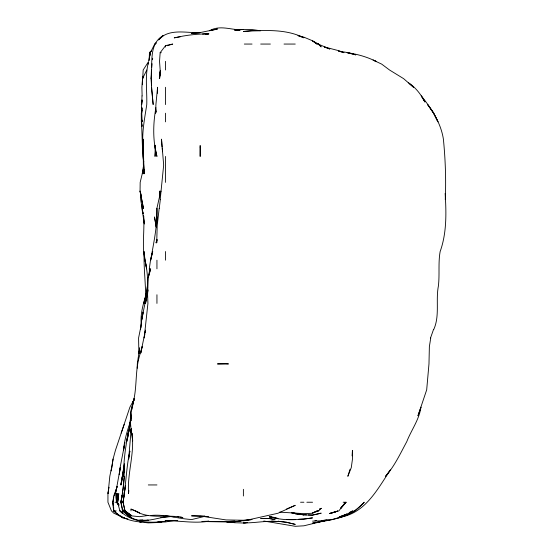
<?xml version="1.0" encoding="UTF-8"?>
<svg xmlns="http://www.w3.org/2000/svg" width="554" height="554" viewBox="0 0 554 554"><rect width="100%" height="100%" fill="white"/><g stroke="black" fill="none" stroke-linecap="round" stroke-linejoin="round"><path stroke-width="0.83" d="M143.119 147.793L143.985 173.727L143.161 139.151L143.361 165.085L144.227 173.727L143.874 169.012M138.881 353.542L138.583 337.982L141.602 323.051M142.156 120.135L142.143 121.859L141.388 104.567L142.08 99.858M157.481 93.335L157.565 87.283L155.909 104.567L155.626 113.217L155.937 109.283M445.277 199.662C446.122 179.482 445.381 159.233 443.394 139.151C440.846 122.753 431.511 108.605 421.275 95.925L424.932 102.012C420.985 94.381 415.555 87.373 408.305 82.629M137.219 368.237L137.309 363.916L139.65 347.857L139.476 349.505M142.33 84.686L142.475 78.633L143.167 76.279M142.039 204.848L141.935 208.311L144.338 224.024M141.99 95.925L141.706 104.567L142.143 100.641M156.727 223.006L156.941 216.953M159.545 197.937L159.774 191.019L159.829 194.475M144.172 251.53C143.534 266.827 145.626 282.048 145.66 297.353M149.158 60.483L149.455 52.699L151.346 51.016M144.282 223.241L143.618 216.953C144.746 231.357 141.699 245.893 144.982 260.179C148.257 274.417 148.957 289.493 143.784 303.405L147.135 290.829M151.443 69.991L151.076 78.633C152.959 64.153 148.112 43.863 163.451 35.414L158.714 39.853M147.766 277.464L147.392 286.113L146.291 294.756M156.74 223.214L156.941 208.311C157.544 225.783 153.624 243.054 150.653 260.179L152.71 251.53L150.529 260.179L149.282 268.822L149.525 271.966M131.201 428.754L131.007 433.076L131.291 429.142M148.292 64.063L148.292 62.055L143.174 69.991L142.703 78.633L143.126 77.061M155.93 110.855L155.833 112.427L155.965 110.855M352.088 455.866L352.441 450.36L352.483 459.01L351.271 467.652L347.843 476.301L350.052 469.224M114.304 495.948L114.456 493.586M167.169 45.726L172.703 44.057L165.584 45.608L160.148 52.699L159.538 61.349L160.161 69.991L159.607 78.633L160.362 70.78M142.336 317.546L142.731 312.047L140.494 329.339L140.938 326.978M124.352 469.224L123.819 476.301C123.251 458.227 126.568 440.409 130.467 422.861M141.575 321.479L141.256 325.406L141.526 323.834M128.826 490.442L128.57 493.586C127.081 473.213 134.885 453.491 131.956 433.076L132.108 434.648M117.857 501.446L118.743 493.586L117.538 502.236L119.913 510.878L122.358 513.143L119.913 510.878M155.369 152.509L155.023 156.443L155.196 145.203L155.155 147.793L156.941 156.443C152.696 140.481 153.001 123.861 155.916 107.711M122.566 493.586L122.718 492.014M122.87 490.442L124.276 476.301L123.611 484.944L121.063 502.236L122.122 495.158M151.671 67.636L152.052 63.703M131.166 429.308L128.66 459.01L129.878 451.15C126.693 465.125 126.312 479.452 124.165 493.586L125.495 485.726L123.092 502.236L124.969 510.878L131.007 515.843L139.65 516.688L148.292 515.442M139.054 353.625L139.31 351.153M142.129 108.501L141.609 113.217L142.101 110.073M113.078 459.01L111.243 470.796L113.078 459.01L115.433 450.36L129.906 407.142L134.317 399.199M160.196 199.662L163.665 165.085L161.519 139.151L162.024 147.011M145.612 301.044L146.353 294.756L145.169 303.405L146.699 294.756L141.519 320.69L143.154 312.83M159.192 208.311L157.204 225.596L156.713 242.887L156.941 239.356L156.048 242.887L156.941 240.111M159.275 208.311L160.307 199.662M152.475 59.777L152.669 58.205M160.341 70.78L159.351 78.633L160.425 71.563M108.286 492.014L108.092 493.586L109.803 476.301L111.583 467.652M108.487 490.442L108.882 487.298M119.186 474.73L120.086 467.652L124.352 445.651L123.563 450.36C124.221 440.298 127.33 430.693 130.502 421.192M123.092 502.236L124.304 493.586L123.071 502.236L124.969 510.878L131.007 515.213L131.007 515.843M108.84 487.298L107.947 493.586L107.94 502.236L111.437 510.878L113.715 513.129L121.638 516.847M129.262 426.788L130.924 415.784M124.38 465.298L121.118 484.944L124.373 463.726M131.007 413.866L131.007 420.749L131.007 411.788L134.213 398.492L132.337 407.142M142.115 107.711L141.284 113.217L141.339 121.859L142.08 126.575M119.588 472.368L120.308 467.652L115.599 493.586L116.485 502.236L118.937 505.719M160.092 195.735L160.819 191.019L156.941 208.159M150.203 55.061L150.453 53.489M430.742 337.982L429.371 346.624L428.976 363.916L426.684 389.85L417.965 415.784L420.957 407.142C419.191 419.807 411.269 430.077 406.74 441.718C400.307 453.56 394.566 466.129 385.549 476.301L390.348 469.958C377.496 489.251 364.989 513.842 339.27 517.298M140.799 352.912L145.48 330.122M122.386 476.301L120.848 484.944L123.757 467.652M148.292 62.879C144.857 76.611 147.156 90.662 146.768 104.567C144.622 118.868 141.519 133.272 143.209 147.793M122.095 495.158L120.89 502.236L122.358 510.199M128.445 433.076L127.358 439.364L130.107 424.426M144.864 334.048L144.185 337.982L147.925 303.405L147.606 294.756L148.23 277.464L150.66 268.822L148.292 277.464L149.85 268.822M145.134 332.483L145.404 330.911M122.212 495.144L120.91 502.236L122.178 507.706M147.052 295.545L145.494 303.405L148.105 289.977M131.838 409.662L132.171 407.979M140.889 352.912L142.149 346.624L139.65 355.391C134.497 372.246 137.801 390.466 131.686 407.142C129.151 418.395 130.966 429.745 132.711 440.936M148.59 61.349L150.335 52.699L154.711 44.057L155.826 43.26M124.671 444.079L124.996 442.507M147.025 290.829C143.915 302.276 139.712 313.772 141.436 325.877M147.35 289.257L147.683 287.685M143.299 169.801L142.316 173.727L143.597 165.085L143.569 158.167L143.306 173.727L143.611 165.085L143.756 167.44L140.176 182.377L140.058 191.019L143.431 208.311L140.058 191.019L141.561 199.662L141.187 196.518M129.754 424.426L130.377 422.003M146.99 295.545L144.829 303.405L147.135 295.545M117.102 486.516L115.1 493.586L116.582 488.87M433.83 329.339C439.876 315.662 435.617 300.448 438.373 286.113C439.779 274.618 438.089 262.97 440.146 251.53C446.808 232.999 446.358 212.75 445.139 193.374M124.186 424.426L121.174 433.076M117.268 486.516L113.715 496.01L113.182 502.236L113.715 497.125L112.594 502.236L113.715 510.878L113.445 506.945M430.534 337.982L433.574 329.339M129.47 429.946L128.244 433.076L126.658 441.718L127.967 433.076L129.317 429.946M132.337 403.236L134.338 398.492M132.697 402.806L134.393 399.212M343.168 502.236L345.571 502.236L338.868 510.878L329.838 513.406L337.698 511.107M340.662 508.219L345.571 502.236M155.937 42.977L154.933 44.057L156.27 42.997M318.675 510.878L317.172 510.878L312.546 512.935L318.675 510.878L321.188 508.309L319.7 509.043L321.188 508.309M158.624 39.853C168.582 28.067 186.663 33.067 200.167 32.734L191.518 33.392L200.167 32.575L217.452 29.023L209.592 30.754M149.483 52.699L151.346 51.12L149.455 52.699L150.577 52.699M354.428 510.878L347.129 514.867L338.48 517.858C348.424 515.262 357.399 509.915 364.255 502.236L355.772 510.317C342.912 518.959 327.338 520.448 312.546 523.149L325.904 520.531M317.172 510.878L312.546 513.246L303.904 513.641L279.541 512.138M349.221 512.554L352.711 510.878L347.129 514.278L339.27 516.91L347.129 513.918C339.027 517.865 330.329 520.947 321.188 520.649L326.694 519.929M286.612 508.967L295.254 505.331L277.969 513.26L249.861 519.52L243.386 520.248L226.101 519.929L200.167 515.961L191.518 515.843L204.883 516.321L191.885 519.52C178.18 518.876 164.857 513.974 150.889 515.49M209.592 30.664C219.329 25.138 229.772 29.369 239.93 29.888M337.504 511.127L329.838 513.593L337.698 511.127M327.476 520.192L329.048 519.853M325.904 520.455L303.904 525.808L295.254 526.3L263.822 521.023M180.514 36.737L174.233 37.866C185.521 35.262 197.217 33.739 208.81 33.974L205.354 34.064M162.44 521.612L156.941 522.567L148.292 522.886L139.65 521.965L141.222 521.778M205.666 34.119L208.81 33.6L202.522 34.043M327.476 519.881L321.188 520.836L312.546 521.12M243.386 520.815L252.035 519.52L234.744 521.736L201.891 521.591M141.222 521.986C131.312 521.425 121.042 518.129 113.715 511.086M314.907 520.774L316.479 520.538M160.868 517.464L172.502 516.446M241.032 521.051L234.744 521.681L208.81 521.598L226.101 521.778L234.744 522.519L226.101 521.674L234.744 522.727L243.386 523.018L247.319 522.671M245.747 522.727L243.386 522.9C254.951 523.142 266.37 520.441 277.969 521.57L271.682 521.009M204.883 516.058L200.167 516.376L208.81 516.702M139.65 520.151L142.793 519.943M226.101 521.598L234.744 521.051M172.661 516.453C161.449 516.231 150.93 521.639 139.65 520.289L148.292 520.164C138.327 522.048 127.164 518.08 122.358 508.828L123.376 510.878M170.77 520.573L172.502 520.497M170.77 520.49L165.584 520.705C180.071 520.621 194.35 523.662 208.81 521.196L202.757 521.425M274.036 517.346L269.32 516.972L277.969 518.454L269.32 516.557C283.302 521.134 298.239 519.984 312.546 517.879L303.904 519.119L298.717 519.188M289.209 519.382L286.612 519.451L295.254 519.465M244.328 44.057L252.035 44.057M260.678 44.057L270.387 44.057M284.022 44.057L295.254 44.057M318.64 44.057L312.546 40.934L316.999 44.057L318.64 44.057L321.188 46.882L318.19 44.057L329.838 49.022L324.332 47.062M160.148 52.699L161.311 52.699M146.789 69.991L142.537 78.633L141.893 87.283L142.122 95.925M148.292 484.944L156.941 484.944M115.017 502.236L116.631 502.236L118.715 504.929M300.545 502.236L303.904 502.236M306.861 502.236L312.546 502.236M116.188 510.878L113.57 510.878L113.39 507.422M125.439 510.878L122.573 510.878L131.007 517.665L123.3 510.878M239.93 29.923L234.744 29.847L243.386 29.48L234.744 30.179L243.386 29.41L252.035 29.542L260.678 30.789M259.812 30.747L252.035 30.567L243.386 31.453C263.51 30.366 285.317 28.51 303.904 37.797L298.668 35.941M306.494 514.901L295.254 513.773L303.904 514.895L312.546 515.137L321.188 513.163L312.546 515.075L308.225 514.95M177.689 520.635L174.233 520.538L165.584 521.951L156.941 522.29L165.584 521.196C150.086 523.523 131.852 522.512 120.038 510.878M131.007 510.878L131.007 509.112L139.65 512.949L135.391 510.878C149.497 519.867 167.218 513.925 182.875 517.533L180.514 517.145M165.584 515.864L174.233 516.84M295.254 513.198L291.328 512.713L303.904 514.895L296.044 513.35M177.37 516.64L178.942 516.889M127.863 518.904L122.358 517.817L113.792 510.878M297.92 35.608L303.904 37.16L312.546 40.781L316.999 44.057M124.719 517.824L122.358 517.187L121.042 516.134M324.332 46.958L338.48 50.615L343.986 52.699L338.48 51.093L348.452 52.699L355.772 54.867L347.129 52.699C357.143 54.057 366.949 56.889 376.027 61.349L373.064 60.081L381.706 64.126L389.524 69.991L403.589 78.633L413.582 87.283L409.42 83.661M131.007 509.112L135.515 510.878M125.024 510.878L131.007 515.213M114.443 510.878L115.765 511.931M423.415 99.526L424.932 101.327M118.175 503.558L117.123 502.236L119.027 504.777M143.154 213.809L140.674 199.662L140.564 192.75M143.5 215.381L143.846 216.953M142.316 209.093L142.634 210.665M142.946 212.237L143.257 213.809M117.677 499.874L116.465 493.586L117.683 499.874M144.968 260.179L146.595 268.822L143.756 251.53M143.798 161.941L142.793 156.443L141.547 121.859L142.073 125.793M162.183 148.583L162.613 151.727M140.813 193.374L141 194.946M132.344 437.002L132.655 440.146M117.753 497.52L117.427 493.586L117.76 501.37M151.616 87.283L153.16 104.567L151.484 87.283L151.207 78.633L151.533 85.551M116.312 497.52L116.631 502.236M113.182 503.018L113.286 504.59M113.168 503.094L113.3 505.691M113.646 507.249L113.715 509.756M131.43 428.754L131.533 433.076L131.464 428.754M243.386 489.314L243.386 495.996M165.584 45.608L165.584 47.055M165.584 61.349L165.584 69.991M165.584 87.283L165.584 104.567M165.584 113.217L165.584 121.859M165.584 156.443L165.584 182.377M165.584 251.53L165.584 260.179M156.941 260.179L156.941 268.822M156.941 294.756L156.941 303.405M131.007 415.493L131.007 418.277M200.216 147.793L200.167 156.443L200.167 145.543L200.216 147.793M149.912 52.699L149.497 58.205L149.912 52.699M124.352 468.442L123.182 476.301L124.359 468.442M346.118 502.236L340.662 508.406L346.118 502.236M122.358 501.917L121.568 502.236L122.358 501.917M347.129 514.867L338.48 517.519L347.129 514.915M226.101 363.701L217.452 363.916L228.47 363.916L226.101 363.701M269.32 518.523L260.678 518.544L269.32 518.586L275.075 519.52L269.32 518.523M286.612 522.284L277.969 521.252L286.612 522.311L295.254 524.389L286.612 522.284M129.047 515.712L122.524 510.878L129.047 515.726M433.574 112.718L427.619 104.567L433.574 113.217L437.944 121.859L433.574 112.718M156.006 225.596L154.497 216.953L156.235 227.14L155.986 225.596"/></g></svg>
